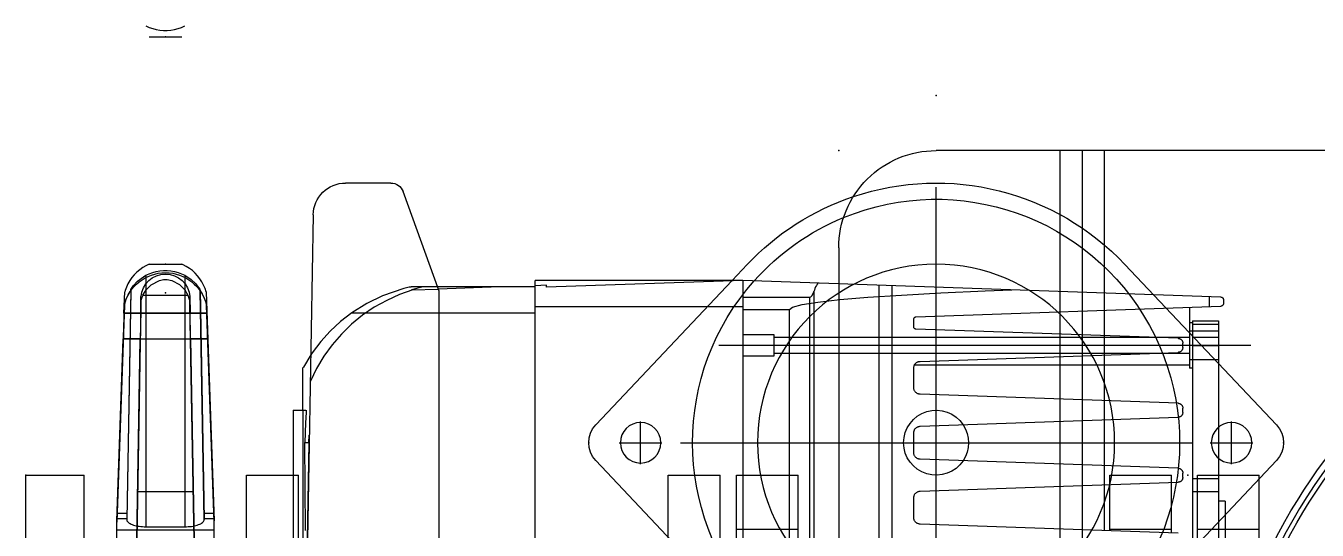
# Model space of a CAD drawing. Extents: x -234346 to 58427, y -132654 to -82394.
# Drawn here: x -196956.9 to -196559.1, y -102841.7 to -102686.4 of the extents above; entities that cross this region are included whole.
import ezdxf

# ---------------------------------------------------------------- set-up
doc = ezdxf.new("R2010")
doc.units = 0
doc.header["$LTSCALE"] = 8
doc.layers.get('0').update_dxf_attribs({"color": 9, "lineweight": 5})
doc.layers.add('PUMP EQUIPMENT BLOCK', color=30, linetype='Continuous')

# ---------------------------------------------------------------- blocks, each defined once
blk = doc.blocks.new('BOOSTER PUMP BLOCK')
for p, q in [((406, 364.8), (406, -155.2)), ((310.51, -50.39), (261.09, -97.02)), ((370.91, -97.02), (321.49, -50.39)), ((278, -55.7), (306, -55.7)), ((289.41, -74.7), (289.41, -55.7)), ((306, -68.2), (306, -55.7)), ((316, -70.77), (316, -57.64)), ((346, -58.3), (346, -222.1)), ((298, -66.2), (114, -66.2)), ((298, -66.2), (298, -68.2)), ((309.44, -64.2), (322.56, -64.2)), ((354.77, -161.39), (358.05, -67.48)), ((360.06, -66.7), (358.85, -66.7)), ((360.86, -67.48), (366, -214.7)), ((353.5, -68.2), (58.5, -68.2)), ((300.93, -76.2), (300.93, -68.2)), ((305, -76.2), (305, -68.2)), ((306, -74.7), (306, -68.2)), ((341.5, -68.2), (341.5, -77.2)), ((346, -76.2), (346, -68.2)), ((348.5, -76.2), (348.5, -68.2)), ((350.5, -77.2), (350.5, -68.2)), ((352.57, -76.2), (352.57, -68.2)), ((353.5, -76.2), (353.5, -68.2)), ((360.99, -71.09), (357.93, -71.09)), ((106, -74.7), (306, -74.7)), ((353.5, -76.2), (58.5, -76.2)), ((305.34, -79.2), (306.66, -79.2)), ((316, -233.95), (316, -76.45)), ((325.34, -79.2), (326.66, -79.2)), ((339, -76.2), (339, -77.2)), ((340, -77.2), (339, -77.2)), ((340, -161.84), (340, -77.2)), ((342.39, -77.2), (340, -77.2)), ((349.61, -77.2), (342.39, -77.2)), ((343.5, -77.2), (343.5, -205.2)), ((345.34, -79.2), (346.66, -79.2)), ((348.5, -205.2), (348.5, -77.2)), ((357.71, -77.2), (349.61, -77.2)), ((353, -77.2), (353, -76.2)), ((288.16, -80.65), (290.93, -160.14)), ((288.23, -82.7), (303.77, -82.7)), ((289.41, -101.7), (289.41, -82.7)), ((301.07, -160.14), (303.84, -80.65)), ((303.77, -82.7), (306, -82.7)), ((306, -101.7), (306, -82.7)), ((308.16, -80.65), (310.93, -160.14)), ((321.07, -160.14), (323.84, -80.65)), ((328.16, -80.65), (330.93, -160.14)), ((341.07, -160.14), (343.84, -80.65)), ((348.16, -80.65), (350.98, -161.39)), ((288.89, -101.7), (303.11, -101.7)), ((288.95, -103.3), (303.05, -103.3)), ((303.05, -103.3), (308.95, -103.3)), ((303.11, -101.7), (306, -101.7)), ((308.95, -103.3), (323.05, -103.3)), ((323.05, -103.3), (328.95, -103.3)), ((328.95, -103.3), (340, -103.3)), ((340, -103.3), (362.11, -103.3)), ((362.11, -103.3), (406, -103.3)), ((289.19, -110.2), (282.81, -110.2)), ((302.81, -110.2), (289.19, -110.2)), ((309.19, -110.2), (302.81, -110.2)), ((322.81, -110.2), (309.19, -110.2)), ((329.19, -110.2), (322.81, -110.2)), ((340, -110.2), (329.19, -110.2)), ((362.35, -110.2), (340, -110.2)), ((406, -110.2), (362.35, -110.2)), ((289.43, -117.1), (282.57, -117.1)), ((302.57, -117.1), (289.43, -117.1)), ((309.43, -117.1), (302.57, -117.1)), ((322.57, -117.1), (309.43, -117.1)), ((329.43, -117.1), (322.57, -117.1)), ((340, -117.1), (329.43, -117.1)), ((362.59, -117.1), (340, -117.1)), ((406, -117.1), (362.59, -117.1)), ((237.25, -155.2), (394.75, -155.2)), ((292.93, -162.07), (299.07, -162.07)), ((312.93, -162.07), (319.07, -162.07)), ((332.93, -162.07), (339.07, -162.07)), ((351.68, -162.07), (354.07, -162.07)), ((364.4, -168.83), (247.86, -168.83)), ((364.54, -172.85), (246.96, -172.85)), ((364.97, -185.2), (47.03, -185.2)), ((376, -185.2), (364.97, -185.2)), ((362.58, -192.83), (49.42, -192.83)), ((360.78, -194.22), (51.22, -194.22)), ((360.78, -194.22), (360.78, -214.7)), ((106, -197.7), (306, -197.7)), ((289.41, -216.7), (289.41, -197.7)), ((306, -216.7), (306, -197.7)), ((54, -200.39), (357, -200.39)), ((357, -214.7), (357, -200.39)), ((349.37, -205.2), (342.62, -205.2)), ((342.62, -205.2), (342.62, -214.7)), ((349.37, -214.7), (349.37, -205.2)), ((366, -214.7), (46, -214.7)), ((261.09, -213.39), (310.51, -260.02)), ((358, -278.7), (358, -214.7)), ((366, -214.7), (363.89, -275.2)), ((366, -218.02), (370.91, -213.39)), ((366, -214.7), (366, -278.7)), ((106, -216.7), (306, -216.7)), ((321.49, -260.02), (366, -218.02)), ((106, -221.7), (306, -221.7)), ((306, -237.7), (306, -221.7)), ((106, -237.7), (306, -237.7)), ((316, -252.77), (316, -239.64)), ((309.44, -246.2), (322.56, -246.2)), ((363.89, -275.2), (364.5, -275.2)), ((364.5, -275.2), (364.38, -278.7)), ((46, -278.7), (366, -278.7)), ((356, -308.2), (356, -278.7)), ((364, -278.7), (364, -308.66)), ((364, -289.52), (363.34, -308.42)), ((266, -308.2), (362.73, -308.2)), ((356, -335.15), (356, -308.2)), ((362.73, -308.2), (393.37, -319.35)), ((363.05, -316.8), (363.34, -308.42)), ((364, -308.66), (364, -316.88)), ((364, -313.13), (363.05, -316.8)), ((396, -323.11), (396, -337.06)), ((316.04, -348.34), (209.18, -350.2)), ((386.17, -347.06), (266, -349.16)), ((289, -349.39), (316.04, -349.6)), ((316.04, -348.34), (318.38, -348.24)), ((316.04, -349.6), (316.04, -348.34)), ((326, -353.2), (326, -349.33)), ((141.08, -351.55), (306, -351.55)), ((326, -353.2), (141.08, -353.2)), ((326, -350.2), (209.23, -350.2)), ((306, -353.2), (306, -351.55)), ((306, -367.55), (306, -353.2)), ((326, -350.2), (339.1, -350.2)), ((253.86, -367.55), (306, -367.55)), ((206, -377.55), (291.94, -377.55)), ((289.14, -407.55), (289.14, -377.55)), ((291.58, -377.55), (358.38, -379.9)), ((362.44, -380.02), (291.91, -377.55)), ((291.94, -377.55), (292.07, -377.56)), ((292.07, -377.56), (358.42, -379.9)), ((292.65, -380.62), (292.65, -377.59)), ((294.34, -380.66), (294.34, -377.65)), ((363.05, -381.86), (292.38, -380.62)), ((292.38, -380.62), (362.83, -381.86)), ((348, -379.51), (348, -384.8)), ((348, -384.81), (348, -379.51)), ((355.89, -384.94), (355.89, -379.79)), ((356, -384.94), (356, -379.79)), ((358.42, -379.9), (358.38, -379.9)), ((275.71, -383.55), (358.99, -385.02)), ((348, -384.79), (277.32, -383.55)), ((301, -401.14), (301, -383.96)), ((348, -400.3), (348, -384.8)), ((348, -384.8), (348, -384.8)), ((348, -400.3), (348, -384.81)), ((355.89, -400.16), (355.89, -384.94)), ((361, -385.02), (356, -384.93)), ((356, -400.17), (356, -384.94)), ((356, -384.94), (356, -384.94)), ((356, -384.94), (356, -384.94)), ((358.99, -385.02), (360.61, -385.02)), ((360.61, -385.02), (361, -385.02)), ((361.45, -399.47), (361.45, -385.64)), ((363.05, -381.86), (362.83, -381.86)), ((290.12, -398.55), (290.12, -386.55)), ((367.58, -386.55), (290.12, -386.55)), ((371, -397.55), (371, -387.55)), ((441, -397.55), (441, -387.55)), ((358.99, -400.09), (275.71, -401.55)), ((277.32, -401.55), (348, -400.32)), ((367.58, -398.55), (290.12, -398.55)), ((348, -400.31), (348, -400.3)), ((348, -405.6), (348, -400.3)), ((348, -400.31), (348, -405.6)), ((355.89, -405.32), (355.89, -400.16)), ((356, -400.18), (361, -400.09)), ((356, -400.17), (356, -400.17)), ((356, -400.17), (356, -400.17)), ((356, -405.32), (356, -400.17)), ((358.99, -400.09), (360.61, -400.09)), ((360.61, -400.09), (361, -400.09)), ((358.38, -405.21), (291.58, -407.55)), ((291.91, -407.55), (348, -405.6)), ((358.42, -405.21), (292.07, -407.55)), ((362.83, -403.25), (292.38, -404.49)), ((363.05, -403.25), (292.38, -404.49)), ((292.65, -407.52), (292.65, -404.48)), ((294.34, -407.46), (294.34, -404.45)), ((355.89, -405.32), (362.44, -405.09)), ((358.42, -405.21), (358.38, -405.21)), ((362.83, -403.25), (363.05, -403.25)), ((206, -407.55), (291.94, -407.55)), ((292.07, -407.55), (291.94, -407.55)), ((253.86, -417.55), (306, -417.55)), ((253.86, -417.55), (306, -417.55)), ((253.86, -417.55), (306, -417.55)), ((253.86, -417.55), (306, -417.55)), ((306, -435.55), (306, -417.55)), ((306, -435.55), (306, -417.55)), ((306, -435.55), (306, -417.55)), ((306, -435.55), (306, -417.55)), ((238.66, -435.55), (306, -435.55)), ((238.66, -435.55), (306, -435.55)), ((238.66, -435.55), (306, -435.55)), ((238.66, -435.55), (306, -435.55))]:
    blk.add_line(p, q)
for points in [[(358.85, -66.7), (358.78, -66.71), (358.71, -66.72), (358.65, -66.73), (358.58, -66.75), (358.51, -66.78), (358.45, -66.81), (358.39, -66.85), (358.34, -66.89), (358.29, -66.94), (358.24, -66.99), (358.2, -67.05), (358.16, -67.1), (358.13, -67.17), (358.1, -67.23), (358.08, -67.3), (358.06, -67.37), (358.06, -67.43), (358.05, -67.48)], [(360.86, -67.48), (360.85, -67.41), (360.84, -67.34), (360.82, -67.27), (360.8, -67.2), (360.77, -67.14), (360.74, -67.08), (360.7, -67.02), (360.65, -66.97), (360.6, -66.92), (360.55, -66.87), (360.49, -66.83), (360.43, -66.8), (360.37, -66.77), (360.31, -66.74), (360.24, -66.72), (360.17, -66.71), (360.1, -66.71), (360.06, -66.7)], [(305.34, -79.2), (305.21, -79.21), (305.08, -79.23), (304.95, -79.26), (304.83, -79.29), (304.71, -79.34), (304.59, -79.41), (304.48, -79.48), (304.38, -79.56), (304.28, -79.64), (304.19, -79.74), (304.11, -79.84), (304.04, -79.95), (303.98, -80.07), (303.93, -80.19), (303.89, -80.32), (303.87, -80.44), (303.85, -80.57), (303.84, -80.65)], [(308.16, -80.65), (308.15, -80.52), (308.12, -80.39), (308.09, -80.27), (308.05, -80.14), (307.99, -80.02), (307.93, -79.91), (307.86, -79.8), (307.77, -79.7), (307.68, -79.61), (307.58, -79.52), (307.47, -79.45), (307.36, -79.38), (307.24, -79.32), (307.12, -79.28), (307, -79.24), (306.87, -79.22), (306.74, -79.21), (306.66, -79.2)], [(325.34, -79.2), (325.21, -79.21), (325.08, -79.23), (324.95, -79.26), (324.83, -79.29), (324.71, -79.34), (324.59, -79.41), (324.48, -79.48), (324.38, -79.56), (324.28, -79.64), (324.19, -79.74), (324.11, -79.84), (324.04, -79.95), (323.98, -80.07), (323.93, -80.19), (323.89, -80.32), (323.87, -80.44), (323.85, -80.57), (323.84, -80.65)], [(328.16, -80.65), (328.15, -80.52), (328.12, -80.39), (328.09, -80.27), (328.05, -80.14), (327.99, -80.02), (327.93, -79.91), (327.86, -79.8), (327.77, -79.7), (327.68, -79.61), (327.58, -79.52), (327.47, -79.45), (327.36, -79.38), (327.24, -79.32), (327.12, -79.28), (327, -79.24), (326.87, -79.22), (326.74, -79.21), (326.66, -79.2)], [(345.34, -79.2), (345.21, -79.21), (345.08, -79.23), (344.95, -79.26), (344.83, -79.29), (344.71, -79.34), (344.59, -79.41), (344.48, -79.48), (344.38, -79.56), (344.28, -79.64), (344.19, -79.74), (344.11, -79.84), (344.04, -79.95), (343.98, -80.07), (343.93, -80.19), (343.89, -80.32), (343.87, -80.44), (343.85, -80.57), (343.84, -80.65)], [(348.16, -80.65), (348.15, -80.52), (348.12, -80.39), (348.09, -80.27), (348.05, -80.14), (347.99, -80.02), (347.93, -79.91), (347.86, -79.8), (347.77, -79.7), (347.68, -79.61), (347.58, -79.52), (347.47, -79.45), (347.36, -79.38), (347.24, -79.32), (347.12, -79.28), (347, -79.24), (346.87, -79.22), (346.74, -79.21), (346.66, -79.2)], [(357, -200.39), (357.78, -199.41), (358.56, -196.47), (359.33, -191.6), (360.08, -184.84), (360.8, -176.24), (361.5, -165.86), (362.16, -153.78), (362.79, -140.09), (363.11, -131.92)], [(290.93, -160.14), (290.95, -160.31), (290.98, -160.48), (291.02, -160.65), (291.08, -160.82), (291.15, -160.98), (291.24, -161.13), (291.33, -161.27), (291.45, -161.41), (291.57, -161.53), (291.7, -161.64), (291.84, -161.75), (291.99, -161.83), (292.15, -161.91), (292.31, -161.97), (292.48, -162.02), (292.65, -162.05), (292.83, -162.07), (292.93, -162.07)], [(299.07, -162.07), (299.24, -162.06), (299.42, -162.04), (299.59, -162), (299.75, -161.95), (299.91, -161.88), (300.07, -161.8), (300.22, -161.71), (300.35, -161.6), (300.48, -161.48), (300.6, -161.35), (300.71, -161.22), (300.8, -161.07), (300.88, -160.91), (300.95, -160.75), (301, -160.59), (301.04, -160.42), (301.06, -160.24), (301.07, -160.14)], [(310.93, -160.14), (310.95, -160.31), (310.98, -160.48), (311.02, -160.65), (311.08, -160.82), (311.15, -160.98), (311.24, -161.13), (311.33, -161.27), (311.45, -161.41), (311.57, -161.53), (311.7, -161.64), (311.84, -161.75), (311.99, -161.83), (312.15, -161.91), (312.31, -161.97), (312.48, -162.02), (312.65, -162.05), (312.83, -162.07), (312.93, -162.07)], [(319.07, -162.07), (319.24, -162.06), (319.42, -162.04), (319.59, -162), (319.75, -161.95), (319.91, -161.88), (320.07, -161.8), (320.22, -161.71), (320.35, -161.6), (320.48, -161.48), (320.6, -161.35), (320.71, -161.22), (320.8, -161.07), (320.88, -160.91), (320.95, -160.75), (321, -160.59), (321.04, -160.42), (321.06, -160.24), (321.07, -160.14)], [(330.93, -160.14), (330.95, -160.31), (330.98, -160.48), (331.02, -160.65), (331.08, -160.82), (331.15, -160.98), (331.24, -161.13), (331.33, -161.27), (331.45, -161.41), (331.57, -161.53), (331.7, -161.64), (331.84, -161.75), (331.99, -161.83), (332.15, -161.91), (332.31, -161.97), (332.48, -162.02), (332.65, -162.05), (332.83, -162.07), (332.93, -162.07)], [(339.07, -162.07), (339.24, -162.06), (339.42, -162.04), (339.59, -162), (339.75, -161.95), (339.91, -161.88), (340.07, -161.8), (340.22, -161.71), (340.35, -161.6), (340.48, -161.48), (340.6, -161.35), (340.71, -161.22), (340.8, -161.07), (340.88, -160.91), (340.95, -160.75), (341, -160.59), (341.04, -160.42), (341.06, -160.24), (341.07, -160.14)], [(350.98, -161.39), (350.98, -161.45), (350.99, -161.51), (351.01, -161.57), (351.03, -161.63), (351.05, -161.69), (351.08, -161.74), (351.12, -161.79), (351.16, -161.84), (351.2, -161.88), (351.25, -161.92), (351.29, -161.96), (351.35, -161.99), (351.4, -162.01), (351.46, -162.03), (351.52, -162.05), (351.58, -162.06), (351.64, -162.07), (351.68, -162.07)], [(354.07, -162.07), (354.14, -162.07), (354.2, -162.06), (354.26, -162.04), (354.31, -162.03), (354.37, -162), (354.42, -161.97), (354.48, -161.94), (354.52, -161.91), (354.57, -161.86), (354.61, -161.82), (354.65, -161.77), (354.68, -161.72), (354.71, -161.66), (354.73, -161.61), (354.75, -161.55), (354.76, -161.49), (354.77, -161.43), (354.77, -161.39)], [(360.78, -194.22), (360.82, -194.01), (360.95, -193.79), (361.3, -193.45), (362.2, -192.95), (362.58, -192.83)], [(365.19, -191.59), (364.86, -191.84), (364.48, -192.07), (364.04, -192.29), (363.56, -192.5), (363.04, -192.68), (362.58, -192.83)], [(363.06, -316.31), (361.63, -320.43), (359.85, -324.41), (357.72, -328.22), (355.27, -331.83), (352.52, -335.21), (349.48, -338.34), (346.18, -341.19), (342.64, -343.75), (338.9, -345.98), (334.97, -347.88), (334.81, -347.96)], [(364, -316.88), (363.97, -317.01), (363.88, -317.45), (363.47, -319.11), (361.21, -325.74), (358.89, -330.53), (356, -335.15)], [(356, -335.15), (353.33, -338.6), (350.37, -341.81), (347.14, -344.74), (343.67, -347.38), (343.04, -347.81)], [(326, -349.25), (325.34, -349.17), (322.09, -349.43), (316.04, -349.6)], [(343.04, -347.81), (339.32, -350.08), (339.1, -350.2)], [(290.12, -386.55), (290.13, -386.04), (290.15, -385.52), (290.19, -385.02), (290.25, -384.52), (290.33, -384.05), (290.42, -383.59), (290.52, -383.15), (290.64, -382.74), (290.77, -382.36), (290.92, -382.01), (291.07, -381.69), (291.24, -381.41), (291.41, -381.17), (291.59, -380.98), (291.78, -380.82), (291.97, -380.71), (292.16, -380.64), (292.36, -380.62), (292.38, -380.62)], [(362.83, -381.86), (361.87, -381.25), (360.87, -380.74), (359.82, -380.31), (358.74, -379.98), (358.42, -379.9)], [(362.44, -380.02), (363.52, -380.36), (364.56, -380.8), (365.57, -381.33), (366.52, -381.95), (367.41, -382.64), (368.25, -383.42), (369.01, -384.26), (369.69, -385.16), (370.3, -386.12), (370.81, -387.13), (371, -387.55)], [(348, -384.8), (348.02, -384.81), (348.06, -384.81), (348.14, -384.81), (348.24, -384.81), (348.37, -384.82), (348.54, -384.82), (348.72, -384.82), (348.94, -384.83), (349.17, -384.83), (349.43, -384.84), (349.71, -384.84), (350, -384.85), (350.31, -384.85), (350.63, -384.86), (350.96, -384.86), (351.31, -384.87), (351.65, -384.88), (352, -384.88), (352.35, -384.89), (352.69, -384.9), (353.04, -384.9), (353.37, -384.91), (353.69, -384.91), (354, -384.92), (354.29, -384.92), (354.57, -384.93), (354.83, -384.93), (355.06, -384.93), (355.28, -384.94), (355.46, -384.94), (355.63, -384.94), (355.76, -384.94), (355.86, -384.94), (355.94, -384.94), (355.98, -384.94), (356, -384.94)], [(361.45, -399.47), (363.06, -398.53), (364.68, -396.94), (366.02, -394.41), (366.27, -393.13), (366.27, -391.99), (365.97, -390.56), (364.69, -388.19), (363.11, -386.62), (361.45, -385.64)], [(367.58, -386.55), (366.32, -384.63), (365.05, -383.27), (363.86, -382.33), (363.31, -381.98), (363.06, -381.86), (363.05, -381.86)], [(367.58, -398.55), (368.06, -397.53), (368.44, -396.46), (368.73, -395.36), (368.93, -394.25), (369.03, -393.12), (369.03, -391.98), (368.93, -390.85), (368.73, -389.74), (368.44, -388.64), (368.05, -387.58), (367.58, -386.55)], [(444.42, -398.55), (443.94, -397.53), (443.56, -396.46), (443.27, -395.36), (443.07, -394.25), (442.97, -393.12), (442.97, -391.98), (443.07, -390.85), (443.27, -389.74), (443.56, -388.64), (443.95, -387.58), (444.42, -386.55)], [(371, -397.55), (370.52, -398.58), (369.95, -399.56), (369.3, -400.49), (368.57, -401.36), (367.76, -402.16), (366.89, -402.88), (365.96, -403.53), (364.98, -404.1), (363.95, -404.58), (362.88, -404.96), (362.44, -405.09)], [(292.38, -404.49), (292.18, -404.47), (291.99, -404.41), (291.8, -404.3), (291.61, -404.15), (291.43, -403.95), (291.25, -403.72), (291.09, -403.44), (290.93, -403.13), (290.79, -402.79), (290.65, -402.41), (290.53, -402), (290.43, -401.56), (290.34, -401.11), (290.26, -400.63), (290.2, -400.14), (290.16, -399.63), (290.13, -399.12), (290.12, -398.6), (290.12, -398.55)], [(356, -400.17), (355.98, -400.16), (355.94, -400.16), (355.86, -400.17), (355.76, -400.17), (355.63, -400.17), (355.46, -400.17), (355.28, -400.17), (355.06, -400.18), (354.83, -400.18), (354.57, -400.18), (354.29, -400.19), (354, -400.19), (353.69, -400.2), (353.37, -400.2), (353.04, -400.21), (352.69, -400.21), (352.35, -400.22), (352, -400.23), (351.65, -400.23), (351.31, -400.24), (350.96, -400.24), (350.63, -400.25), (350.31, -400.26), (350, -400.26), (349.71, -400.27), (349.43, -400.27), (349.17, -400.28), (348.94, -400.28), (348.72, -400.29), (348.54, -400.29), (348.37, -400.29), (348.24, -400.3), (348.14, -400.3), (348.06, -400.3), (348.02, -400.3), (348, -400.3)], [(363.05, -403.25), (363.15, -403.22), (363.47, -403.03), (364.3, -402.46), (365.75, -401.14), (367.12, -399.36), (367.58, -398.55)], [(355.89, -405.32), (355.79, -405.32), (355.67, -405.33), (355.52, -405.33), (355.34, -405.34), (355.13, -405.35), (354.9, -405.35), (354.65, -405.36), (354.38, -405.37), (354.09, -405.38), (353.79, -405.39), (353.47, -405.4), (353.14, -405.42), (352.8, -405.43), (352.45, -405.44), (352.11, -405.45), (351.76, -405.46), (351.41, -405.48), (351.07, -405.49), (350.73, -405.5), (350.41, -405.51), (350.09, -405.52), (349.79, -405.53), (349.51, -405.54), (349.25, -405.55), (349, -405.56), (348.79, -405.57), (348.59, -405.57), (348.42, -405.58), (348.28, -405.59), (348.17, -405.59), (348.08, -405.59), (348.03, -405.59), (348, -405.6), (348, -405.6)], [(358.42, -405.21), (359.51, -404.91), (360.57, -404.51), (361.58, -404.02), (362.55, -403.44), (362.83, -403.25)]]:
    blk.add_lwpolyline(points)
for centre, radius in [((206, 104.8), 173.11), ((206, 104.8), 155), ((206, 104.8), 148.8), ((316, -64.2), 6.25), ((316, -155.2), 55), ((316, -246.2), 6.25)]:
    blk.add_circle(centre, radius)
for centre, radius, start, end in [((206, 104.8), 175, 294.2946, 245.7054), ((206, 104.8), 171.61, 294.8072, 245.1928), ((206, 104.8), 150, 227.674, 312.326), ((316, -56.2), 8, 46.6582, 133.3418), ((316, -155.2), 75, 337.6684, 311.6855), ((316, -155.2), 80, 341.4267, 46.6582), ((316, -155.2), 10, 123.5776, 56.4224), ((316, -155.2), 10, 56.4224, 123.5776), ((376, -155.2), 30, 270, 0), ((316, -155.2), 80, 313.3418, 341.4267), ((316, -155.2), 75, 311.6855, 337.6684), ((316, -254.2), 8, 226.6582, 313.3418), ((392, -323.11), 4, 0, 70), ((386, -337.06), 10, 271, 0)]:
    blk.add_arc(centre, radius, start, end)
for centre, major_axis, ratio, start_param, end_param in [((355.43, -392.55), (0, 13), 0.996195, 3.371304, 6.053474), ((358.44, -392.55), (0, 7.55), 0.991445, 5.869742, 6.209765), ((360.45, -392.55), (0, -7.55), 0.991445, 0.07342, 3.068173), ((358.44, -392.55), (0, 7.55), 0.991445, 3.215013, 3.555036)]:
    blk.add_ellipse(centre, major_axis=major_axis, ratio=ratio, start_param=start_param, end_param=end_param)
for p in [(316, -48.2), (306, -77.7), (316, -155.2), (316, -155.2), (316, -155.2), (423, -155.2), (406, -185.2), (316, -262.2), (362.15, -392.55), (371, -392.55), (441, -392.55), (306, -435.55), (306, -435.55), (306, -435.55), (306, -435.55)]:
    blk.add_point(p)

msp = doc.modelspace()

# ---------------------------------------------------------------- block references
at = {"layer": 'PUMP EQUIPMENT BLOCK', "ltscale": 1.032, "xscale": -1, "rotation": 269.9999999999878}
msp.add_blockref('BOOSTER PUMP BLOCK', (-196521.31, -103130.8), dxfattribs=at)

doc.saveas('drawing.dxf')
